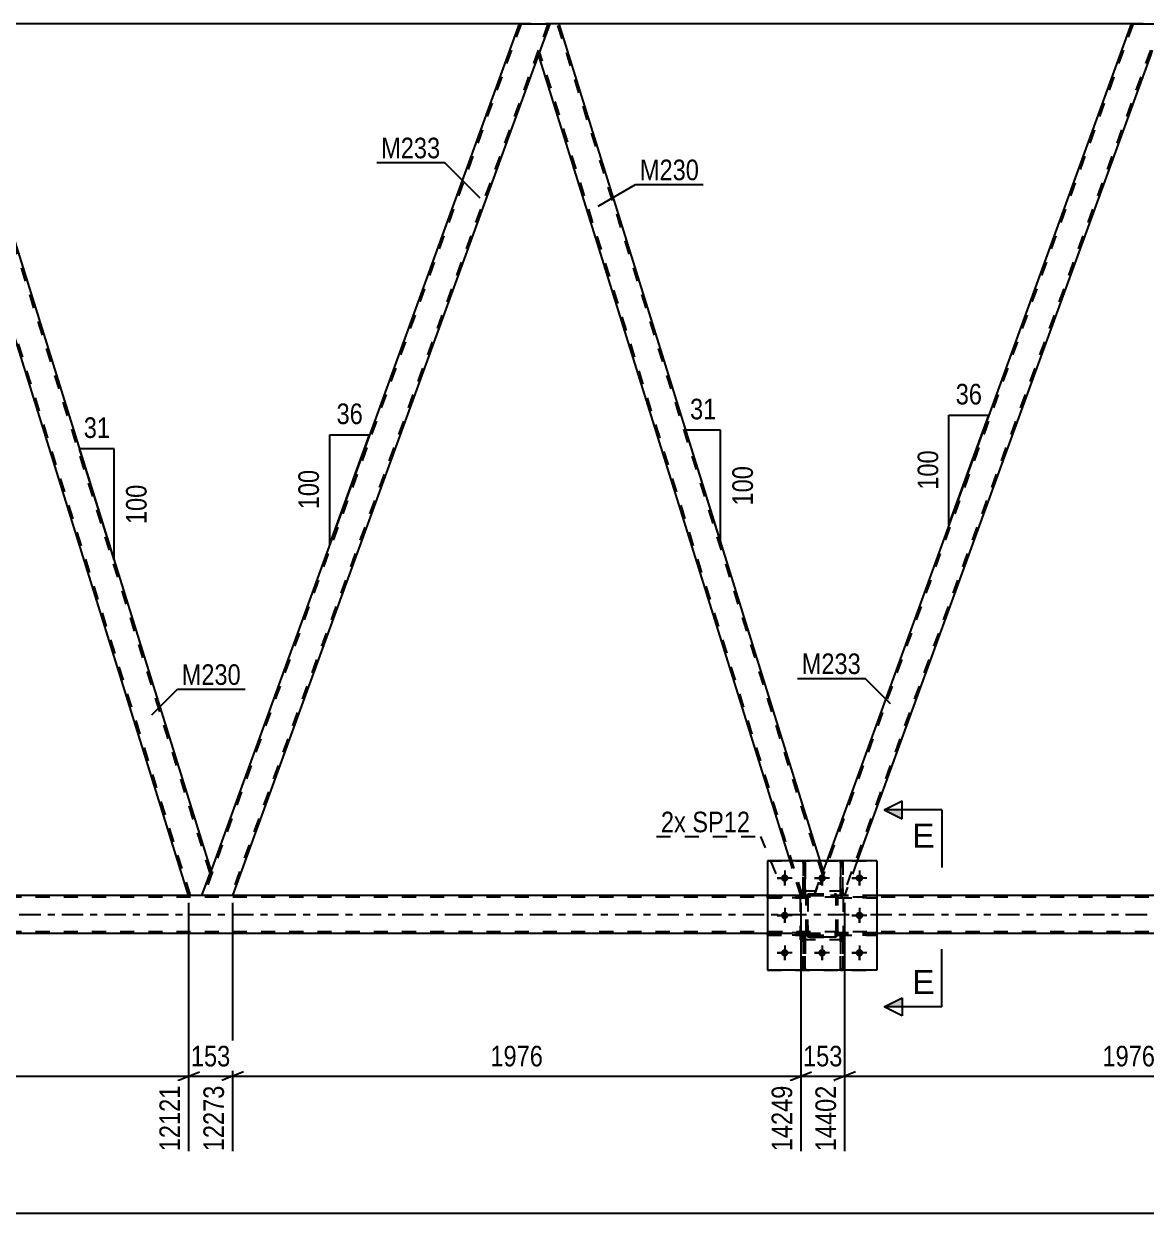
# Model space of a CAD drawing. Header units: millimetres. Extents: x 0 to 841, y 0 to 594.
# Drawn here: x 489.1 to 645.3, y 285.2 to 450.6 of the extents above; entities that cross this region are included whole.
import ezdxf

# ---------------------------------------------------------------- set-up
doc = ezdxf.new("R2010")
doc.units = ezdxf.units.MM
doc.linetypes.add('DXK_LINE_DOT2', pattern=[3.9198, 1.9599, -1.9599])
doc.linetypes.add('DXK_LINE_DOT3', pattern=[5.9187, 2.979, -0.9799, 0.9799, -0.9799])
doc.styles.add('Arial', font='arial.ttf', dxfattribs={"height": 0.2})
doc.styles.add('Arial Narrow', font='ARIALN.TTF', dxfattribs={"height": 0.2})

# ---------------------------------------------------------------- blocks, each defined once
blk = doc.blocks.new('Part-247646094-2978 - 2836')
at = {"color": 7, "linetype": 'DXK_LINE_DOT2'}
for p, q in [((592.58, 323.89), (592.58, 324.21)), ((592.58, 324.21), (597.98, 324.21)), ((597.38, 323.89), (597.38, 324.21)), ((597.38, 324.21), (597.98, 324.21)), ((597.98, 323.89), (597.98, 324.21)), ((597.98, 324.21), (597.98, 323.89)), ((597.98, 323.89), (592.58, 323.89)), ((597.38, 323.89), (597.98, 323.89))]:
    blk.add_line(p, q, dxfattribs=at)
blk = doc.blocks.new('Part-247646094-2850 - 2836')
at = {"color": 7, "linetype": 'DXK_LINE_DOT2'}
for p, q in [((602.73, 330), (602.73, 334.25)), ((602.73, 334.25), (603.05, 334.25)), ((603.05, 334.25), (603.05, 330)), ((603.05, 329.4), (603.05, 334.25)), ((602.73, 333.95), (602.73, 329.4)), ((602.73, 329.4), (602.73, 330)), ((602.73, 330), (603.05, 330)), ((602.73, 329.4), (602.73, 329.4)), ((602.73, 329.4), (603.05, 329.4)), ((603.05, 330), (603.05, 329.4))]:
    blk.add_line(p, q, dxfattribs=at)
blk = doc.blocks.new('Part-247646094-2847 - 2836')
at = {"color": 7, "linetype": 'DXK_LINE_DOT2'}
for p, q in [((597.53, 330), (597.53, 334.25)), ((597.53, 334.25), (597.85, 334.25)), ((597.85, 334.25), (597.85, 330)), ((597.53, 334.06), (597.53, 329.4)), ((597.85, 333.67), (597.85, 329.4)), ((597.53, 329.4), (597.53, 330)), ((597.53, 330), (597.85, 330)), ((597.53, 329.4), (597.53, 329.4)), ((597.53, 329.4), (597.85, 329.4)), ((597.85, 330), (597.85, 329.4))]:
    blk.add_line(p, q, dxfattribs=at)
blk = doc.blocks.new('Part-247646094-2843 - 2836')
at = {"color": 7, "linetype": 'DXK_LINE_DOT2'}
for p, q in [((597.85, 329.41), (592.58, 329.41)), ((592.58, 329.41), (592.58, 329.09)), ((597.98, 329.41), (597.38, 329.41)), ((597.38, 329.09), (597.38, 329.41)), ((597.98, 329.41), (597.98, 329.09)), ((597.98, 329.09), (597.98, 329.41)), ((592.58, 329.09), (597.98, 329.09)), ((597.98, 329.09), (597.38, 329.09))]:
    blk.add_line(p, q, dxfattribs=at)
blk = doc.blocks.new('Part-247646094-2972 - 2836')
at = {"color": 2, "linetype": 'Continuous'}
for p, q in [((562.31, 450.64), (560.76, 446.39)), ((563.62, 450.64), (562.31, 450.64)), ((599.91, 334.25), (563.62, 450.64)), ((595.72, 334.25), (560.76, 446.39))]:
    blk.add_line(p, q, dxfattribs=at)
at = {"color": 7, "linetype": 'DXK_LINE_DOT2'}
for p, q in [((600.19, 332.52), (563.37, 450.64)), ((597.47, 329.42), (560.9, 446.76)), ((597.22, 329.42), (595.72, 334.25)), ((600.33, 332.89), (599.91, 334.25)), ((599.06, 329.42), (600.33, 332.89)), ((597.22, 329.42), (599.06, 329.42))]:
    blk.add_line(p, q, dxfattribs=at)
blk = doc.blocks.new('Part-247646094-2844 - 2836')
at = {"color": 7, "linetype": 'DXK_LINE_DOT2'}
for p, q in [((597.98, 324.21), (592.58, 324.21)), ((592.58, 324.21), (592.58, 323.89)), ((597.98, 324.21), (597.38, 324.21)), ((597.38, 323.89), (597.38, 324.21)), ((597.98, 324.21), (597.98, 323.89)), ((597.98, 323.89), (597.98, 324.21)), ((592.58, 323.89), (597.98, 323.89)), ((597.98, 323.89), (597.38, 323.89))]:
    blk.add_line(p, q, dxfattribs=at)
blk = doc.blocks.new('Part-247646094-2853 - 2836')
at = {"color": 7, "linetype": 'DXK_LINE_DOT2'}
for p, q in [((597.85, 323.88), (597.53, 323.88)), ((597.53, 323.28), (597.53, 323.88)), ((597.53, 319.05), (597.53, 323.88)), ((597.85, 323.28), (597.53, 323.28)), ((597.53, 319.05), (597.53, 323.28)), ((597.85, 323.88), (597.85, 323.88)), ((597.85, 323.88), (597.85, 323.28)), ((597.85, 319.05), (597.85, 323.88)), ((597.85, 323.28), (597.85, 319.05)), ((597.85, 319.05), (597.53, 319.05))]:
    blk.add_line(p, q, dxfattribs=at)
blk = doc.blocks.new('Part-247646094-2854 - 2836')
at = {"color": 7, "linetype": 'DXK_LINE_DOT2'}
for p, q in [((602.98, 329.41), (602.38, 329.41)), ((607.78, 329.41), (602.38, 329.41)), ((602.38, 329.41), (602.38, 329.09)), ((602.38, 329.09), (602.38, 329.41)), ((602.98, 329.09), (602.98, 329.41)), ((607.78, 329.41), (607.78, 329.09)), ((602.38, 329.09), (602.98, 329.09)), ((607.78, 329.09), (602.38, 329.09))]:
    blk.add_line(p, q, dxfattribs=at)
blk = doc.blocks.new('Part-247646094-2855 - 2836')
at = {"color": 7, "linetype": 'DXK_LINE_DOT2'}
for p, q in [((602.98, 324.21), (602.38, 324.21)), ((607.78, 324.21), (602.38, 324.21)), ((602.38, 324.21), (602.38, 323.89)), ((602.38, 323.89), (602.38, 324.21)), ((602.98, 323.89), (602.98, 324.21)), ((607.78, 324.21), (607.78, 323.89)), ((602.38, 323.89), (602.98, 323.89)), ((607.78, 323.89), (602.38, 323.89))]:
    blk.add_line(p, q, dxfattribs=at)
blk = doc.blocks.new('Part-247646094-2856 - 2836')
at = {"color": 7, "linetype": 'DXK_LINE_DOT2'}
for p, q in [((592.58, 329.09), (592.58, 329.41)), ((592.58, 329.41), (597.98, 329.41)), ((597.38, 329.09), (597.38, 329.41)), ((597.38, 329.41), (597.98, 329.41)), ((597.98, 329.09), (597.98, 329.41)), ((597.98, 329.41), (597.98, 329.09)), ((597.98, 329.09), (592.58, 329.09)), ((597.38, 329.09), (597.98, 329.09))]:
    blk.add_line(p, q, dxfattribs=at)
blk = doc.blocks.new('Part-247646094-2861 - 2836')
at = {"color": 7, "linetype": 'DXK_LINE_DOT2'}
for p, q in [((602.38, 323.89), (602.38, 324.21)), ((602.98, 324.21), (602.38, 324.21)), ((602.38, 324.21), (602.38, 323.89)), ((607.78, 324.21), (602.38, 324.21)), ((602.98, 323.89), (602.98, 324.21)), ((607.78, 323.89), (607.78, 324.21)), ((602.98, 323.89), (602.38, 323.89)), ((602.38, 323.89), (607.78, 323.89))]:
    blk.add_line(p, q, dxfattribs=at)
blk = doc.blocks.new('Part-247646094-2881 - 2836')
at = {"color": 2, "linetype": 'Continuous'}
for p, q in [((477.17, 450.64), (475.63, 446.39)), ((478.49, 450.64), (477.17, 450.64)), ((515.19, 332.89), (478.49, 450.64)), ((512.08, 329.42), (475.63, 446.39)), ((513.93, 329.42), (515.19, 332.89))]:
    blk.add_line(p, q, dxfattribs=at)
at = {"color": 7, "linetype": 'DXK_LINE_DOT2'}
for p, q in [((515.06, 332.52), (478.24, 450.64)), ((512.34, 329.42), (475.76, 446.76)), ((515.06, 332.52), (515.03, 332.43)), ((513.93, 329.42), (512.08, 329.42))]:
    blk.add_line(p, q, dxfattribs=at)
blk = doc.blocks.new('Part-247646094-3010 - 2836')
at = {"color": 7, "linetype": 'DXK_LINE_DOT2'}
for p, q in [((602.73, 323.88), (602.73, 323.88)), ((602.73, 323.88), (602.73, 323.28)), ((602.73, 319.05), (602.73, 323.88)), ((603.05, 323.88), (602.73, 323.88)), ((602.73, 323.28), (602.73, 319.05)), ((602.73, 323.28), (603.05, 323.28)), ((603.05, 323.28), (603.05, 323.88)), ((603.05, 319.05), (603.05, 323.88)), ((603.05, 319.05), (603.05, 323.28)), ((602.73, 319.05), (603.05, 319.05))]:
    blk.add_line(p, q, dxfattribs=at)
blk = doc.blocks.new('Part-247646094-2882 - 2836')
at = {"color": 7, "linetype": 'DXK_LINE_DOT2'}
for p, q in [((592.58, 334.25), (607.78, 334.25)), ((592.58, 334.25), (592.58, 319.05)), ((607.78, 334.25), (607.78, 319.05)), ((592.58, 319.05), (607.78, 319.05))]:
    blk.add_line(p, q, dxfattribs=at)
blk = doc.blocks.new('Part-247646094-2951 - 2836')
at = {"color": 7, "linetype": 'DXK_LINE_DOT2'}
for p, q in [((603.18, 330.05), (597.18, 330.05)), ((597.18, 323.25), (597.18, 330.05)), ((603.18, 323.25), (603.18, 330.05)), ((603.18, 323.25), (597.18, 323.25))]:
    blk.add_line(p, q, dxfattribs=at)
blk = doc.blocks.new('Part-247646094-2887 - 2836')
at = {"color": 2, "linetype": 'Continuous'}
for p, q in [((607.78, 334.25), (592.58, 334.25)), ((592.58, 334.25), (592.58, 319.05)), ((607.78, 334.25), (607.78, 319.05)), ((607.78, 319.05), (592.58, 319.05))]:
    blk.add_line(p, q, dxfattribs=at)
blk = doc.blocks.new('Part-247646094-3016 - 2836')
at = {"color": 7, "linetype": 'DXK_LINE_DOT2'}
for p, q in [((603.05, 334.25), (602.73, 334.25)), ((602.73, 334.25), (602.73, 330)), ((602.73, 334.25), (602.73, 329.4)), ((603.05, 330), (603.05, 334.25)), ((603.05, 334.25), (603.05, 329.4)), ((603.05, 330), (602.73, 330)), ((602.73, 330), (602.73, 329.4)), ((603.05, 329.4), (602.73, 329.4)), ((603.05, 329.4), (603.05, 330)), ((603.05, 329.4), (603.05, 329.4))]:
    blk.add_line(p, q, dxfattribs=at)
blk = doc.blocks.new('Part-247646094-2888 - 2836')
at = {"color": 7, "linetype": 'DXK_LINE_DOT2'}
for p, q in [((602.38, 329.09), (602.38, 329.41)), ((607.78, 329.41), (602.38, 329.41)), ((602.38, 329.41), (602.38, 329.09)), ((602.98, 329.09), (602.98, 329.41)), ((607.78, 329.41), (607.78, 329.09)), ((602.98, 329.09), (602.38, 329.09)), ((602.38, 329.09), (607.78, 329.09))]:
    blk.add_line(p, q, dxfattribs=at)
blk = doc.blocks.new('Part-247646094-3022 - 2836')
at = {"color": 7, "linetype": 'DXK_LINE_DOT2'}
for p, q in [((603.05, 323.88), (602.73, 323.88)), ((602.73, 323.28), (602.73, 323.88)), ((602.73, 319.05), (602.73, 323.88)), ((603.05, 323.28), (602.73, 323.28)), ((602.73, 319.05), (602.73, 323.28)), ((603.05, 323.88), (603.05, 323.88)), ((603.05, 323.88), (603.05, 323.28)), ((603.05, 319.05), (603.05, 323.88)), ((603.05, 323.28), (603.05, 319.05)), ((603.05, 319.05), (602.73, 319.05))]:
    blk.add_line(p, q, dxfattribs=at)
blk = doc.blocks.new('Part-247646094-2894 - 2836')
at = {"color": 7, "linetype": 'DXK_LINE_DOT2'}
for p, q in [((747.54, 329.18), (68.29, 329.18)), ((607.78, 329.42), (592.58, 329.42)), ((747.54, 324.38), (68.29, 324.38)), ((607.78, 324.14), (592.58, 324.14))]:
    blk.add_line(p, q, dxfattribs=at)
at = {"color": 2, "linetype": 'Continuous'}
for p, q in [((592.58, 329.42), (352.37, 329.42)), ((747.54, 329.42), (607.78, 329.42)), ((592.58, 324.14), (352.37, 324.14)), ((747.54, 324.14), (607.78, 324.14))]:
    blk.add_line(p, q, dxfattribs=at)
at = {"color": 7, "linetype": 'DXK_LINE_DOT3'}
blk.add_line((68.29, 326.78), (747.54, 326.78), dxfattribs=at)
blk = doc.blocks.new('Part-247646094-2909 - 2836')
at = {"color": 7, "linetype": 'DXK_LINE_DOT2'}
for p, q in [((643.44, 450.64), (599.32, 329.42)), ((647.19, 450.64), (603.07, 329.42)), ((647.44, 450.64), (645.89, 446.39)), ((600.82, 334.25), (599.06, 329.42)), ((605.08, 334.25), (603.32, 329.42)), ((603.32, 329.42), (599.06, 329.42))]:
    blk.add_line(p, q, dxfattribs=at)
at = {"color": 2, "linetype": 'Continuous'}
for p, q in [((643.18, 450.64), (600.82, 334.25)), ((643.18, 450.64), (646.93, 450.64)), ((646.93, 450.64), (647.44, 450.64)), ((645.89, 446.39), (605.08, 334.25))]:
    blk.add_line(p, q, dxfattribs=at)
blk = doc.blocks.new('Part-247646094-2993 - 2836')
at = {"color": 2, "linetype": 'Continuous'}
for p, q in [((558.05, 450.64), (478.49, 450.64)), ((643.18, 450.64), (563.62, 450.64))]:
    blk.add_line(p, q, dxfattribs=at)
at = {"color": 7, "linetype": 'DXK_LINE_DOT2'}
for p, q in [((563.62, 450.64), (558.05, 450.64)), ((648.76, 450.64), (643.18, 450.64))]:
    blk.add_line(p, q, dxfattribs=at)
blk = doc.blocks.new('Part-247646094-3006 - 2836')
at = {"color": 7, "linetype": 'DXK_LINE_DOT2'}
for p, q in [((597.98, 329.17), (598.02, 329.35)), ((598.02, 329.35), (597.98, 329.17)), ((597.98, 324.13), (597.98, 329.17)), ((597.98, 329.17), (597.98, 329.17)), ((597.98, 324.13), (597.98, 329.17)), ((598.22, 329.17), (598.24, 329.26)), ((598.24, 329.26), (598.22, 329.17)), ((598.22, 324.13), (598.22, 329.17)), ((598.22, 329.17), (598.22, 329.17)), ((598.22, 329.17), (598.22, 324.13)), ((598.24, 329.26), (598.29, 329.34)), ((598.29, 329.34), (598.24, 329.26)), ((598.28, 329.61), (598.46, 329.65)), ((598.46, 329.65), (598.28, 329.61)), ((598.29, 329.34), (598.37, 329.39)), ((598.37, 329.39), (598.29, 329.34)), ((598.37, 329.39), (598.46, 329.41)), ((598.46, 329.41), (598.37, 329.39)), ((598.46, 329.65), (601.9, 329.65)), ((598.46, 329.65), (598.46, 329.65)), ((598.46, 329.65), (601.9, 329.65)), ((598.46, 329.41), (601.9, 329.41)), ((598.46, 329.41), (598.46, 329.41)), ((598.46, 329.41), (601.9, 329.41)), ((601.9, 329.65), (601.9, 329.65)), ((601.9, 329.65), (602.08, 329.61)), ((602.08, 329.61), (601.9, 329.65)), ((601.9, 329.41), (601.9, 329.41)), ((601.9, 329.41), (601.99, 329.39)), ((601.9, 329.41), (601.99, 329.39)), ((601.99, 329.39), (602.07, 329.34)), ((602.07, 329.34), (602.12, 329.26)), ((602.12, 329.26), (602.07, 329.34)), ((602.12, 329.26), (602.14, 329.17)), ((602.14, 329.17), (602.12, 329.26)), ((602.14, 324.13), (602.14, 329.17)), ((602.14, 329.17), (602.14, 329.17)), ((602.14, 324.13), (602.14, 329.17)), ((602.34, 329.35), (602.38, 329.17)), ((602.38, 329.17), (602.34, 329.35)), ((602.38, 324.13), (602.38, 329.17)), ((602.38, 329.17), (602.38, 329.17)), ((602.38, 324.13), (602.38, 329.17)), ((597.98, 324.13), (597.98, 324.13)), ((598.02, 323.94), (597.98, 324.13)), ((597.98, 324.13), (598.02, 323.94)), ((598.22, 324.13), (598.22, 324.13)), ((598.24, 324.04), (598.22, 324.13)), ((598.22, 324.13), (598.24, 324.04)), ((598.29, 323.96), (598.24, 324.04)), ((598.24, 324.04), (598.29, 323.96)), ((598.46, 323.65), (598.28, 323.68)), ((598.28, 323.68), (598.46, 323.65)), ((598.37, 323.91), (598.29, 323.96)), ((598.46, 323.89), (598.37, 323.91)), ((598.37, 323.91), (598.46, 323.89)), ((598.46, 323.89), (601.9, 323.89)), ((598.46, 323.89), (598.46, 323.89)), ((598.46, 323.89), (601.9, 323.89)), ((598.46, 323.65), (601.9, 323.65)), ((598.46, 323.65), (598.46, 323.65)), ((601.9, 323.65), (598.46, 323.65)), ((601.99, 323.91), (601.9, 323.89)), ((601.9, 323.89), (601.99, 323.91)), ((601.9, 323.89), (601.9, 323.89)), ((602.08, 323.68), (601.9, 323.65)), ((601.9, 323.65), (602.08, 323.68)), ((601.9, 323.65), (601.9, 323.65)), ((602.07, 323.96), (601.99, 323.91)), ((601.99, 323.91), (602.07, 323.96)), ((602.12, 324.04), (602.07, 323.96)), ((602.07, 323.96), (602.12, 324.04)), ((602.14, 324.13), (602.12, 324.04)), ((602.12, 324.04), (602.14, 324.13)), ((602.14, 324.13), (602.14, 324.13)), ((602.38, 324.13), (602.34, 323.94)), ((602.34, 323.94), (602.38, 324.13)), ((602.38, 324.13), (602.38, 324.13))]:
    blk.add_line(p, q, dxfattribs=at)
at = {"color": 7, "linetype": 'DXK_LINE_DOT3'}
blk.add_line((600.18, 326.65), (600.18, 326.65), dxfattribs=at)
at = {"color": 7, "linetype": 'DXK_LINE_DOT2'}
for centre, start, end in [((598.46, 329.17), 112.5, 157.5), ((598.46, 329.17), 112.5, 157.5), ((601.9, 329.17), 22.5, 67.5), ((601.9, 329.17), 22.5, 67.5), ((598.46, 324.13), 202.5, 247.5), ((598.46, 324.13), 202.5, 247.5), ((601.9, 324.13), 292.5, 337.5), ((601.9, 324.13), 292.5, 337.5)]:
    blk.add_arc(centre, 0.48, start, end, dxfattribs=at)
blk = doc.blocks.new('Part-247646094-3013 - 2836')
at = {"color": 7, "linetype": 'DXK_LINE_DOT2'}
for p, q in [((597.53, 323.88), (597.53, 323.88)), ((597.53, 323.88), (597.53, 323.28)), ((597.53, 319.05), (597.53, 323.88)), ((597.85, 323.88), (597.53, 323.88)), ((597.53, 323.28), (597.53, 319.05)), ((597.53, 323.28), (597.85, 323.28)), ((597.85, 323.28), (597.85, 323.88)), ((597.85, 319.05), (597.85, 323.88)), ((597.85, 319.05), (597.85, 323.28)), ((597.53, 319.05), (597.85, 319.05))]:
    blk.add_line(p, q, dxfattribs=at)
blk = doc.blocks.new('Part-247646094-2949 - 2836')
at = {"color": 7, "linetype": 'DXK_LINE_DOT2'}
for p, q in [((597.98, 329.17), (598.02, 329.35)), ((598.02, 329.35), (597.98, 329.17)), ((597.98, 324.13), (597.98, 329.17)), ((597.98, 329.17), (597.98, 329.17)), ((597.98, 324.13), (597.98, 329.17)), ((598.22, 329.17), (598.24, 329.26)), ((598.24, 329.26), (598.22, 329.17)), ((598.22, 324.13), (598.22, 329.17)), ((598.22, 329.17), (598.22, 329.17)), ((598.22, 329.17), (598.22, 324.13)), ((598.24, 329.26), (598.29, 329.34)), ((598.29, 329.34), (598.24, 329.26)), ((598.28, 329.61), (598.46, 329.65)), ((598.46, 329.65), (598.28, 329.61)), ((598.29, 329.34), (598.37, 329.39)), ((598.37, 329.39), (598.29, 329.34)), ((598.37, 329.39), (598.46, 329.41)), ((598.46, 329.41), (598.37, 329.39)), ((598.46, 329.65), (601.9, 329.65)), ((598.46, 329.65), (598.46, 329.65)), ((598.46, 329.65), (601.9, 329.65)), ((598.46, 329.41), (601.9, 329.41)), ((598.46, 329.41), (598.46, 329.41)), ((598.46, 329.41), (601.9, 329.41)), ((601.9, 329.65), (601.9, 329.65)), ((601.9, 329.65), (602.08, 329.61)), ((602.08, 329.61), (601.9, 329.65)), ((601.9, 329.41), (601.9, 329.41)), ((601.9, 329.41), (601.99, 329.39)), ((601.99, 329.39), (602.07, 329.34)), ((602.07, 329.34), (601.99, 329.39)), ((602.07, 329.34), (602.12, 329.26)), ((602.12, 329.26), (602.07, 329.34)), ((602.12, 329.26), (602.14, 329.17)), ((602.14, 329.17), (602.12, 329.26)), ((602.14, 324.13), (602.14, 329.17)), ((602.14, 329.17), (602.14, 329.17)), ((602.14, 324.13), (602.14, 329.17)), ((602.34, 329.35), (602.38, 329.17)), ((602.38, 329.17), (602.34, 329.35)), ((602.38, 324.13), (602.38, 329.17)), ((602.38, 329.17), (602.38, 329.17)), ((602.38, 324.13), (602.38, 329.17)), ((597.98, 324.13), (597.98, 324.13)), ((598.02, 323.94), (597.98, 324.13)), ((597.98, 324.13), (598.02, 323.94)), ((598.22, 324.13), (598.22, 324.13)), ((598.24, 324.04), (598.22, 324.13)), ((598.22, 324.13), (598.24, 324.04)), ((598.29, 323.96), (598.24, 324.04)), ((598.24, 324.04), (598.29, 323.96)), ((598.46, 323.65), (598.28, 323.68)), ((598.28, 323.68), (598.46, 323.65)), ((598.37, 323.91), (598.29, 323.96)), ((598.29, 323.96), (598.37, 323.91)), ((598.46, 323.89), (598.37, 323.91)), ((598.46, 323.89), (601.9, 323.89)), ((598.46, 323.89), (598.46, 323.89)), ((598.46, 323.89), (601.9, 323.89)), ((598.46, 323.65), (601.9, 323.65)), ((598.46, 323.65), (598.46, 323.65)), ((601.9, 323.65), (598.46, 323.65)), ((601.99, 323.91), (601.9, 323.89)), ((601.9, 323.89), (601.99, 323.91)), ((601.9, 323.89), (601.9, 323.89)), ((602.08, 323.68), (601.9, 323.65)), ((601.9, 323.65), (602.08, 323.68)), ((601.9, 323.65), (601.9, 323.65)), ((602.07, 323.96), (601.99, 323.91)), ((601.99, 323.91), (602.07, 323.96)), ((602.12, 324.04), (602.07, 323.96)), ((602.07, 323.96), (602.12, 324.04)), ((602.14, 324.13), (602.12, 324.04)), ((602.12, 324.04), (602.14, 324.13)), ((602.14, 324.13), (602.14, 324.13)), ((602.38, 324.13), (602.34, 323.94)), ((602.34, 323.94), (602.38, 324.13)), ((602.38, 324.13), (602.38, 324.13))]:
    blk.add_line(p, q, dxfattribs=at)
at = {"color": 7, "linetype": 'DXK_LINE_DOT3'}
blk.add_line((600.18, 326.65), (600.18, 326.65), dxfattribs=at)
at = {"color": 7, "linetype": 'DXK_LINE_DOT2'}
for centre, start, end in [((598.46, 329.17), 112.5, 157.5), ((598.46, 329.17), 112.5, 157.5), ((601.9, 329.17), 22.5, 67.5), ((601.9, 329.17), 22.5, 67.5), ((598.46, 324.13), 202.5, 247.5), ((598.46, 324.13), 202.5, 247.5), ((601.9, 324.13), 292.5, 337.5), ((601.9, 324.13), 292.5, 337.5)]:
    blk.add_arc(centre, 0.48, start, end, dxfattribs=at)
blk = doc.blocks.new('Part-247646094-2950 - 2836')
at = {"color": 7, "linetype": 'DXK_LINE_DOT2'}
for p, q in [((603.18, 330.05), (597.18, 330.05)), ((597.18, 323.25), (597.18, 330.05)), ((603.18, 323.25), (603.18, 330.05)), ((603.18, 323.25), (597.18, 323.25))]:
    blk.add_line(p, q, dxfattribs=at)
blk = doc.blocks.new('Part-247646094-2977 - 2836')
at = {"color": 7, "linetype": 'DXK_LINE_DOT2'}
for p, q in [((558.31, 450.64), (514.19, 329.42)), ((562.05, 450.64), (517.93, 329.42)), ((562.31, 450.64), (560.76, 446.39)), ((515.19, 332.89), (513.93, 329.42)), ((518.19, 329.42), (513.93, 329.42))]:
    blk.add_line(p, q, dxfattribs=at)
at = {"color": 2, "linetype": 'Continuous'}
for p, q in [((558.05, 450.64), (515.19, 332.89)), ((558.05, 450.64), (561.8, 450.64)), ((561.8, 450.64), (562.31, 450.64)), ((560.76, 446.39), (518.19, 329.42))]:
    blk.add_line(p, q, dxfattribs=at)
blk = doc.blocks.new('Part-247646094-3019 - 2836')
at = {"color": 7, "linetype": 'DXK_LINE_DOT2'}
for p, q in [((597.85, 334.25), (597.53, 334.25)), ((597.53, 334.25), (597.53, 330)), ((597.53, 334.25), (597.53, 329.4)), ((597.85, 330), (597.85, 334.25)), ((597.85, 334.25), (597.85, 329.4)), ((597.85, 330), (597.53, 330)), ((597.53, 330), (597.53, 329.4)), ((597.85, 329.4), (597.53, 329.4)), ((597.85, 329.4), (597.85, 330)), ((597.85, 329.4), (597.85, 329.4))]:
    blk.add_line(p, q, dxfattribs=at)
blk = doc.blocks.new('Bolt-247646094-3061 - 2836')
at = {"color": 1, "linetype": 'Continuous'}
for p, q in [((594.98, 332.89), (594.98, 332.19)), ((600.18, 332.89), (600.18, 332.19)), ((605.38, 332.89), (605.38, 332.19)), ((593.94, 331.85), (594.63, 331.85)), ((594.98, 330.81), (594.98, 331.5)), ((596.02, 331.85), (595.33, 331.85)), ((599.14, 331.85), (599.83, 331.85)), ((600.18, 330.81), (600.18, 331.5)), ((601.22, 331.85), (600.53, 331.85)), ((604.34, 331.85), (605.03, 331.85)), ((605.38, 330.81), (605.38, 331.5)), ((606.42, 331.85), (605.73, 331.85)), ((594.98, 327.69), (594.98, 326.99)), ((605.38, 327.69), (605.38, 326.99)), ((593.94, 326.65), (594.63, 326.65)), ((594.98, 325.61), (594.98, 326.3)), ((596.02, 326.65), (595.33, 326.65)), ((604.34, 326.65), (605.03, 326.65)), ((605.38, 325.61), (605.38, 326.3)), ((606.42, 326.65), (605.73, 326.65)), ((593.94, 321.45), (594.63, 321.45)), ((594.98, 322.49), (594.98, 321.79)), ((594.98, 320.41), (594.98, 321.1)), ((596.02, 321.45), (595.33, 321.45)), ((599.14, 321.45), (599.83, 321.45)), ((600.18, 322.49), (600.18, 321.79)), ((600.18, 320.41), (600.18, 321.1)), ((601.22, 321.45), (600.53, 321.45)), ((604.34, 321.45), (605.03, 321.45)), ((605.38, 322.49), (605.38, 321.79)), ((605.38, 320.41), (605.38, 321.1)), ((606.42, 321.45), (605.73, 321.45))]:
    blk.add_line(p, q, dxfattribs=at)
blk = doc.blocks.new('Bolt-247646094-3062 - 2836')
at = {"linetype": 'Continuous'}
for points in [[(595.5, 331.85, -1), (594.46, 331.85, -1)], [(600.7, 331.85, -1), (599.66, 331.85, -1)], [(605.9, 331.85, -1), (604.86, 331.85, -1)], [(595.5, 326.65, -1), (594.46, 326.65, -1)], [(605.9, 326.65, -1), (604.86, 326.65, -1)], [(595.5, 321.45, -1), (594.46, 321.45, -1)], [(600.7, 321.45, -1), (599.66, 321.45, -1)], [(605.9, 321.45, -1), (604.86, 321.45, -1)]]:
    blk.add_hatch(color=1, dxfattribs=at).paths.add_polyline_path(points)
at = {"color": 1, "linetype": 'Continuous'}
for p, q in [((594.98, 332.89), (594.98, 330.81)), ((600.18, 332.89), (600.18, 330.81)), ((605.38, 332.89), (605.38, 330.81)), ((596.02, 331.85), (593.94, 331.85)), ((601.22, 331.85), (599.14, 331.85)), ((606.42, 331.85), (604.34, 331.85)), ((594.98, 327.69), (594.98, 325.61)), ((605.38, 327.69), (605.38, 325.61)), ((596.02, 326.65), (593.94, 326.65)), ((606.42, 326.65), (604.34, 326.65)), ((596.02, 321.45), (593.94, 321.45)), ((594.98, 322.49), (594.98, 320.41)), ((601.22, 321.45), (599.14, 321.45)), ((600.18, 322.49), (600.18, 320.41)), ((606.42, 321.45), (604.34, 321.45)), ((605.38, 322.49), (605.38, 320.41))]:
    blk.add_line(p, q, dxfattribs=at)
blk = doc.blocks.new('AngleDimension-247646094-25588 - 2836')
at = {"color": 7, "linetype": 'Continuous'}
for p, q in [((617.83, 396.21), (623.37, 396.21)), ((617.83, 380.98), (623.37, 396.21)), ((617.83, 380.98), (617.83, 396.21)), ((620.29, 387.75), (623.37, 396.21))]:
    blk.add_line(p, q, dxfattribs=at)
at = {"color": 0}
for points in [[(623.03, 397.11), (623.03, 401.31), (618.17, 401.31), (618.17, 397.11)], [(616.93, 391.94), (612.73, 391.94), (612.73, 385.25), (616.93, 385.25)]]:
    blk.add_wipeout(points, dxfattribs=at)
at = {"color": 3, "style": 'Arial Narrow'}
blk.add_text('36', height=2.863, dxfattribs=at).set_placement((618.77, 397.71))
blk.add_text('100', height=2.863, rotation=90.0002, dxfattribs=at).set_placement((616.33, 385.85))
blk = doc.blocks.new('StraightDimension-247646094-3535 - 2836')
at = {"color": 7, "linetype": 'Continuous'}
blk.add_line((58.7, 285.24), (789.26, 285.24), dxfattribs=at)
blk = doc.blocks.new('StraightDimension-247646094-24985 - 2836')
at = {"color": 7, "linetype": 'Continuous'}
for p, q in [((597.22, 328.42), (597.22, 293.86)), ((603.32, 328.42), (603.32, 293.86)), ((595.72, 303.71), (598.72, 304.91)), ((604.82, 304.91), (601.82, 303.71)), ((597.22, 304.31), (603.32, 304.31))]:
    blk.add_line(p, q, dxfattribs=at)
at = {"color": 0}
blk.add_wipeout([(603.61, 305.06), (603.61, 309.26), (596.93, 309.26), (596.93, 305.06)], dxfattribs=at)
at = {"color": 0, "linetype": 'Continuous'}
blk.add_wipeout([(602.72, 303.61), (598.52, 303.61), (598.52, 293.26), (602.72, 293.26)], dxfattribs=at)
at = {"color": 3, "style": 'Arial Narrow'}
blk.add_text('153', height=2.863, dxfattribs=at).set_placement((597.53, 305.66))
at = {"color": 3, "linetype": 'Continuous', "style": 'Arial Narrow'}
blk.add_text('14402', height=2.863, rotation=90.0002, dxfattribs=at).set_placement((602.12, 293.86))
blk = doc.blocks.new('AngleDimension-247646094-25560 - 2836')
at = {"color": 7, "linetype": 'Continuous'}
for p, q in [((531.7, 393.48), (537.24, 393.48)), ((531.7, 378.26), (537.24, 393.48)), ((531.7, 378.26), (531.7, 393.48)), ((535.07, 387.51), (537.24, 393.48))]:
    blk.add_line(p, q, dxfattribs=at)
at = {"color": 0}
for points in [[(536.9, 394.38), (536.9, 398.58), (532.05, 398.58), (532.05, 394.38)], [(530.8, 389.21), (526.6, 389.21), (526.6, 382.53), (530.8, 382.53)]]:
    blk.add_wipeout(points, dxfattribs=at)
at = {"color": 3, "style": 'Arial Narrow'}
blk.add_text('36', height=2.863, dxfattribs=at).set_placement((532.65, 394.98))
blk.add_text('100', height=2.863, rotation=90.0002, dxfattribs=at).set_placement((530.2, 383.13))
blk = doc.blocks.new('StraightDimension-247646094-24984 - 2836')
at = {"color": 7, "linetype": 'Continuous'}
for p, q in [((603.32, 328.42), (603.32, 293.86)), ((682.35, 328.42), (682.35, 293.86)), ((604.82, 304.91), (601.82, 303.71)), ((680.85, 303.71), (683.85, 304.91)), ((603.32, 304.31), (682.35, 304.31))]:
    blk.add_line(p, q, dxfattribs=at)
at = {"color": 0}
blk.add_wipeout([(647.09, 305.06), (647.09, 309.26), (638.58, 309.26), (638.58, 305.06)], dxfattribs=at)
at = {"color": 0, "linetype": 'Continuous'}
blk.add_wipeout([(681.75, 303.61), (677.55, 303.61), (677.55, 293.26), (681.75, 293.26)], dxfattribs=at)
at = {"color": 3, "style": 'Arial Narrow'}
blk.add_text('1976', height=2.863, dxfattribs=at).set_placement((639.18, 305.66))
at = {"color": 3, "linetype": 'Continuous', "style": 'Arial Narrow'}
blk.add_text('16378', height=2.863, rotation=90.0002, dxfattribs=at).set_placement((681.15, 293.86))
blk = doc.blocks.new('AngleDimension-247646094-25530 - 2836')
at = {"color": 7, "linetype": 'Continuous'}
for p, q in [((498.97, 384.95), (496.91, 391.55)), ((501.73, 391.55), (496.91, 391.55)), ((501.73, 376.08), (496.91, 391.55)), ((501.73, 376.08), (501.73, 391.55))]:
    blk.add_line(p, q, dxfattribs=at)
at = {"color": 0}
for points in [[(501.75, 392.45), (501.75, 396.65), (496.89, 396.65), (496.89, 392.45)], [(506.83, 387.16), (502.63, 387.16), (502.63, 380.47), (506.83, 380.47)]]:
    blk.add_wipeout(points, dxfattribs=at)
at = {"color": 3, "style": 'Arial Narrow'}
blk.add_text('31', height=2.863, dxfattribs=at).set_placement((497.49, 393.05))
blk.add_text('100', height=2.863, rotation=90.0002, dxfattribs=at).set_placement((506.23, 381.07))
blk = doc.blocks.new('StraightDimension-247646094-24986 - 2836')
at = {"color": 7, "linetype": 'Continuous'}
for p, q in [((518.19, 328.42), (518.19, 293.86)), ((597.22, 328.42), (597.22, 293.86)), ((519.69, 304.91), (516.69, 303.71)), ((595.72, 303.71), (598.72, 304.91)), ((518.19, 304.31), (597.22, 304.31))]:
    blk.add_line(p, q, dxfattribs=at)
at = {"color": 0}
blk.add_wipeout([(561.96, 305.06), (561.96, 309.26), (553.45, 309.26), (553.45, 305.06)], dxfattribs=at)
at = {"color": 0, "linetype": 'Continuous'}
blk.add_wipeout([(596.62, 303.61), (592.42, 303.61), (592.42, 293.26), (596.62, 293.26)], dxfattribs=at)
at = {"color": 3, "style": 'Arial Narrow'}
blk.add_text('1976', height=2.863, dxfattribs=at).set_placement((554.05, 305.66))
at = {"color": 3, "linetype": 'Continuous', "style": 'Arial Narrow'}
blk.add_text('14249', height=2.863, rotation=90.0002, dxfattribs=at).set_placement((596.02, 293.86))
blk = doc.blocks.new('StraightDimension-247646094-24987 - 2836')
at = {"color": 7, "linetype": 'Continuous'}
for p, q in [((512.08, 328.42), (512.08, 293.86)), ((518.19, 328.42), (518.19, 293.86)), ((510.58, 303.71), (513.58, 304.91)), ((519.69, 304.91), (516.69, 303.71)), ((512.08, 304.31), (518.19, 304.31))]:
    blk.add_line(p, q, dxfattribs=at)
at = {"color": 0}
blk.add_wipeout([(518.48, 305.06), (518.48, 309.26), (511.79, 309.26), (511.79, 305.06)], dxfattribs=at)
at = {"color": 0, "linetype": 'Continuous'}
blk.add_wipeout([(517.59, 303.61), (513.39, 303.61), (513.39, 293.26), (517.59, 293.26)], dxfattribs=at)
at = {"color": 3, "style": 'Arial Narrow'}
blk.add_text('153', height=2.863, dxfattribs=at).set_placement((512.39, 305.66))
at = {"color": 3, "linetype": 'Continuous', "style": 'Arial Narrow'}
blk.add_text('12273', height=2.863, rotation=90.0002, dxfattribs=at).set_placement((516.99, 293.86))
blk = doc.blocks.new('StraightDimension-247646094-24988 - 2836')
at = {"color": 7, "linetype": 'Continuous'}
for p, q in [((433.05, 328.42), (433.05, 293.86)), ((512.08, 328.42), (512.08, 293.86)), ((434.55, 304.91), (431.55, 303.71)), ((510.58, 303.71), (513.58, 304.91)), ((433.05, 304.31), (512.08, 304.31))]:
    blk.add_line(p, q, dxfattribs=at)
at = {"color": 0}
blk.add_wipeout([(476.82, 305.06), (476.82, 309.26), (468.31, 309.26), (468.31, 305.06)], dxfattribs=at)
at = {"color": 0, "linetype": 'Continuous'}
blk.add_wipeout([(511.48, 303.61), (507.28, 303.61), (507.28, 293.26), (511.48, 293.26)], dxfattribs=at)
at = {"color": 3, "style": 'Arial Narrow'}
blk.add_text('1976', height=2.863, dxfattribs=at).set_placement((468.91, 305.66))
at = {"color": 3, "linetype": 'Continuous', "style": 'Arial Narrow'}
blk.add_text('12121', height=2.863, rotation=90.0002, dxfattribs=at).set_placement((510.88, 293.86))
blk = doc.blocks.new('AngleDimension-247646094-25558 - 2836')
at = {"color": 7, "linetype": 'Continuous'}
for p, q in [((584.1, 384.95), (581.24, 394.14)), ((586.06, 394.14), (581.24, 394.14)), ((586.06, 378.67), (581.24, 394.14)), ((586.06, 378.67), (586.06, 394.14))]:
    blk.add_line(p, q, dxfattribs=at)
at = {"color": 0}
for points in [[(586.08, 395.04), (586.08, 399.24), (581.22, 399.24), (581.22, 395.04)], [(591.16, 389.75), (586.96, 389.75), (586.96, 383.06), (591.16, 383.06)]]:
    blk.add_wipeout(points, dxfattribs=at)
at = {"color": 3, "style": 'Arial Narrow'}
blk.add_text('31', height=2.863, dxfattribs=at).set_placement((581.82, 395.64))
blk.add_text('100', height=2.863, rotation=90.0002, dxfattribs=at).set_placement((590.56, 383.66))
blk = doc.blocks.new('Mark-247646094-22792 - 2836')
at = {"color": 0}
blk.add_wipeout([(519.33, 358.71), (519.33, 361.71), (511.11, 361.71), (511.11, 358.71)], dxfattribs=at)
blk.add_wipeout([(519.33, 358.71), (519.33, 361.71), (511.11, 361.71), (511.11, 358.71)], dxfattribs=at)
at = {"color": 30, "linetype": 'Continuous'}
for p, q in [((506.98, 354.57), (510.51, 358.11)), ((510.51, 358.11), (519.93, 358.11))]:
    blk.add_line(p, q, dxfattribs=at)
at = {"color": 3, "style": 'Arial Narrow'}
blk.add_text('M230', height=2.863, dxfattribs=at).set_placement((511.11, 358.71))
blk = doc.blocks.new('Mark-247646094-22822 - 2836')
at = {"color": 0}
blk.add_wipeout([(583.06, 428.89), (583.06, 431.89), (574.84, 431.89), (574.84, 428.89)], dxfattribs=at)
blk.add_wipeout([(583.06, 428.89), (583.06, 431.89), (574.84, 431.89), (574.84, 428.89)], dxfattribs=at)
at = {"color": 30, "linetype": 'Continuous'}
for p, q in [((569.04, 425.29), (574.24, 428.29)), ((574.24, 428.29), (583.66, 428.29))]:
    blk.add_line(p, q, dxfattribs=at)
at = {"color": 3, "style": 'Arial Narrow'}
blk.add_text('M230', height=2.863, dxfattribs=at).set_placement((574.84, 428.89))
blk = doc.blocks.new('SectionMark-247646094-4076 - 2836')
at = {"linetype": 'Continuous'}
for points in [[(611.33, 341.32), (611.33, 340.07), (608.83, 341.32)], [(611.33, 315.21), (611.33, 313.96), (608.83, 313.96)]]:
    blk.add_hatch(color=6, dxfattribs=at).paths.add_polyline_path(points)
at = {"color": 6, "linetype": 'Continuous'}
for p, q in [((608.83, 341.32), (611.33, 342.57)), ((611.33, 340.07), (611.33, 342.57)), ((616.83, 341.32), (608.83, 341.32)), ((608.83, 341.32), (611.33, 340.07)), ((616.83, 341.32), (616.83, 333.32)), ((616.83, 313.96), (616.83, 321.96)), ((608.83, 313.96), (611.33, 315.21)), ((611.33, 315.21), (611.33, 312.71)), ((616.83, 313.96), (608.83, 313.96)), ((611.33, 312.71), (608.83, 313.96))]:
    blk.add_line(p, q, dxfattribs=at)
at = {"color": 0, "linetype": 'Continuous'}
for points in [[(615.83, 336.07), (615.83, 339.57), (612.72, 339.57), (612.72, 336.07)], [(615.83, 315.71), (615.83, 319.21), (612.72, 319.21), (612.72, 315.71)]]:
    blk.add_wipeout(points, dxfattribs=at)
at = {"color": 3, "linetype": 'Continuous', "style": 'Arial'}
for p in [(612.72, 336.07), (612.72, 315.71)]:
    blk.add_text('E', height=3.34, dxfattribs=at).set_placement(p)
blk = doc.blocks.new('Mark-247646094-22801 - 2836')
at = {"color": 0}
blk.add_wipeout([(605.57, 360.22), (605.57, 363.22), (597.35, 363.22), (597.35, 360.22)], dxfattribs=at)
blk.add_wipeout([(605.57, 360.22), (605.57, 363.22), (597.35, 363.22), (597.35, 360.22)], dxfattribs=at)
at = {"color": 30, "linetype": 'Continuous'}
for p in [(596.75, 359.62), (609.71, 356.08)]:
    blk.add_line(p, (606.17, 359.62), dxfattribs=at)
at = {"color": 3, "style": 'Arial Narrow'}
blk.add_text('M233', height=2.863, dxfattribs=at).set_placement((597.35, 360.22))
blk = doc.blocks.new('Mark-247646094-22825 - 2836')
at = {"color": 0}
blk.add_wipeout([(547.07, 431.94), (547.07, 434.94), (538.85, 434.94), (538.85, 431.94)], dxfattribs=at)
blk.add_wipeout([(547.07, 431.94), (547.07, 434.94), (538.85, 434.94), (538.85, 431.94)], dxfattribs=at)
at = {"color": 30, "linetype": 'Continuous'}
for p in [(538.25, 431.34), (552.62, 426.39)]:
    blk.add_line(p, (547.67, 431.34), dxfattribs=at)
at = {"color": 3, "style": 'Arial Narrow'}
blk.add_text('M233', height=2.863, dxfattribs=at).set_placement((538.85, 431.94))
blk = doc.blocks.new('MarkSet-247646094-25661 - 2836')
at = {"color": 30, "linetype": 'DXK_LINE_DOT2'}
blk.add_line((593.81, 332.43), (591.67, 337.62), dxfattribs=at)
at = {"color": 0}
for points in [[(581.23, 338.22), (581.23, 341.22), (577.76, 341.22), (577.76, 338.22)], [(590.17, 338.22), (590.17, 341.22), (582.13, 341.22), (582.13, 338.22)]]:
    blk.add_wipeout(points, dxfattribs=at)
for points in [[(581.23, 338.22), (581.23, 341.22), (577.76, 341.22), (577.76, 338.22)], [(590.17, 338.22), (590.17, 341.22), (582.13, 341.22), (582.13, 338.22)]]:
    blk.add_wipeout(points, dxfattribs=at)
at = {"color": 30, "linetype": 'DXK_LINE_DOT2'}
blk.add_line((577.16, 337.62), (591.67, 337.62), dxfattribs=at)
at = {"color": 3, "style": 'Arial Narrow'}
for s, p in [('2x', (577.76, 338.22)), ('SP12', (582.13, 338.22))]:
    blk.add_text(s, height=2.863, dxfattribs=at).set_placement(p)

msp = doc.modelspace()

# ---------------------------------------------------------------- block references
for name in ['Part-247646094-2993 - 2836', 'Part-247646094-2881 - 2836', 'Part-247646094-2977 - 2836', 'Part-247646094-2972 - 2836', 'Part-247646094-2909 - 2836', 'Part-247646094-2882 - 2836', 'Part-247646094-2887 - 2836', 'Part-247646094-2847 - 2836', 'Part-247646094-3019 - 2836', 'Part-247646094-2850 - 2836', 'Part-247646094-3016 - 2836', 'Bolt-247646094-3061 - 2836', 'Bolt-247646094-3062 - 2836', 'Part-247646094-2894 - 2836', 'Part-247646094-2843 - 2836', 'Part-247646094-2856 - 2836', 'Part-247646094-2951 - 2836', 'Part-247646094-2950 - 2836', 'Part-247646094-3006 - 2836', 'Part-247646094-2949 - 2836', 'Part-247646094-2854 - 2836', 'Part-247646094-2888 - 2836', 'Part-247646094-2978 - 2836', 'Part-247646094-2844 - 2836', 'Part-247646094-2855 - 2836', 'Part-247646094-2861 - 2836', 'Part-247646094-2853 - 2836', 'Part-247646094-3013 - 2836', 'Part-247646094-3010 - 2836', 'Part-247646094-3022 - 2836']:
    msp.add_blockref(name, (0, 0))

# ---------------------------------------------------------------- next in the draw order: block references
msp.add_blockref('AngleDimension-247646094-25588 - 2836', (0, 0))

# ---------------------------------------------------------------- next in the draw order: block references
msp.add_blockref('StraightDimension-247646094-3535 - 2836', (0, 0))

# ---------------------------------------------------------------- next in the draw order: block references
for name in ['Mark-247646094-22825 - 2836', 'Mark-247646094-22822 - 2836', 'AngleDimension-247646094-25558 - 2836', 'AngleDimension-247646094-25560 - 2836', 'AngleDimension-247646094-25530 - 2836', 'Mark-247646094-22801 - 2836', 'Mark-247646094-22792 - 2836', 'MarkSet-247646094-25661 - 2836', 'StraightDimension-247646094-24985 - 2836']:
    msp.add_blockref(name, (0, 0))

# ---------------------------------------------------------------- next in the draw order: block references
for name in ['StraightDimension-247646094-24986 - 2836', 'StraightDimension-247646094-24984 - 2836']:
    msp.add_blockref(name, (0, 0))

# ---------------------------------------------------------------- next in the draw order: block references
for name in ['SectionMark-247646094-4076 - 2836', 'StraightDimension-247646094-24987 - 2836']:
    msp.add_blockref(name, (0, 0))

# ---------------------------------------------------------------- next in the draw order: block references
msp.add_blockref('StraightDimension-247646094-24988 - 2836', (0, 0))

doc.saveas('drawing.dxf')
